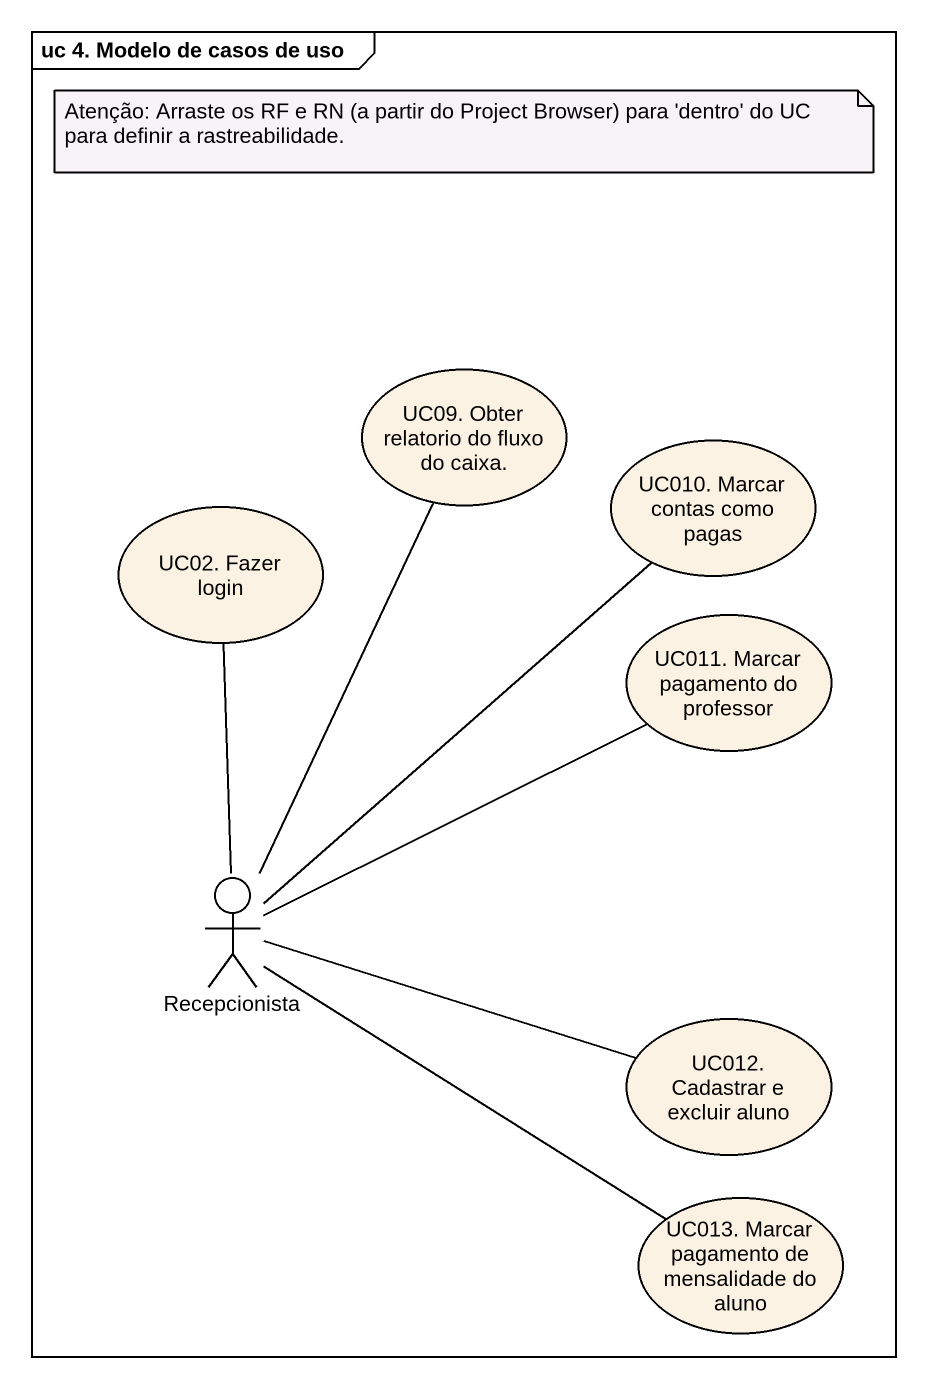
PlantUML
@startuml
mainframe uc 4. Modelo de casos de uso
usecase "UC09. Obter relatorio do fluxo do caixa." as UC09_Obter_relatorio_do
usecase "UC02. Fazer login" as UC02_Fazer_login
usecase "UC010. Marcar contas como pagas" as UC010_Marcar_contas_como
usecase "UC011. Marcar pagamento do professor" as UC011_Marcar_pagamento_do
actor Recepcionista
usecase "UC012. Cadastrar e excluir aluno" as UC012_Cadastrar_e_excluir
usecase "UC013. Marcar pagamento de mensalidade do aluno" as UC013_Marcar_pagamento_de
UC02_Fazer_login -- Recepcionista
Recepcionista -up- UC09_Obter_relatorio_do
Recepcionista -up- UC09_Obter_relatorio_do
Recepcionista -up- UC010_Marcar_contas_como
Recepcionista -right- UC011_Marcar_pagamento_do
Recepcionista -right- UC012_Cadastrar_e_excluir
Recepcionista -right- UC013_Marcar_pagamento_de
note as N1
  Atenção: Arraste os RF e RN (a partir do Project Browser) para 'dentro' do UC para definir a rastreabilidade.
end note
@enduml
